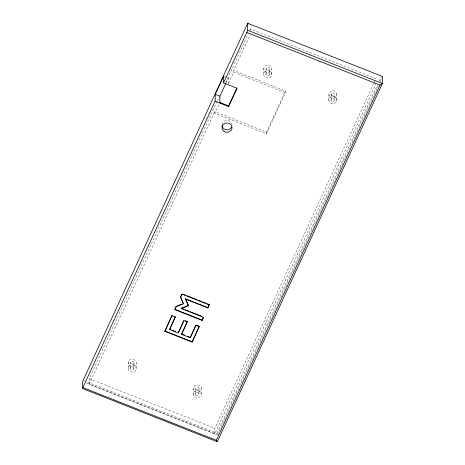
<?xml version="1.0" encoding="UTF-8"?>
<svg xmlns="http://www.w3.org/2000/svg" width="465" height="465" viewBox="0 0 465 465"><rect width="100%" height="100%" fill="white"/><g stroke="black" fill="none" stroke-linecap="round" stroke-linejoin="round"><path stroke-width="0.35" stroke-dasharray="2.33 1.74" d="M374.459 83.659L375.807 84.194L214.65 433.886L89.1 384.299L89.245 378.708L216.957 101.597M128.177 368.036L128.323 362.45M130.456 368.257L130.607 362.665M133.833 368.582A1.697 1.564 1.5 0 0 131.45 366.995A1.697 1.564 1.5 0 0 131.153 369.687A1.697 1.564 1.5 0 0 133.833 368.582L133.978 362.991A1.697 1.564 1.5 0 0 131.595 361.404A1.697 1.564 1.5 0 0 131.299 364.095A1.697 1.564 1.5 0 0 133.978 362.991M136.111 368.803A3.987 3.674 1.5 0 0 130.502 365.066A3.987 3.674 1.5 0 0 129.816 371.396A3.987 3.674 1.5 0 0 136.111 368.803L136.257 363.212A3.987 3.674 1.5 0 0 130.653 359.474A3.987 3.674 1.5 0 0 129.962 365.804A3.987 3.674 1.5 0 0 136.257 363.212M193.266 394.337L193.411 388.752M195.556 394.221L195.701 388.63M198.939 394.047L199.084 388.455M201.223 393.925L201.374 388.333M214.725 113.361L214.766 111.612L266.532 132.054L266.486 133.804L214.725 113.361L218.887 104.317M214.65 433.886L214.801 428.294L373.523 83.88M228.234 84.037L228.396 77.818L224.415 76.248M228.536 83.386L233.68 72.22L233.726 70.477L250.257 34.608M250.368 30.417L250.403 29.016L375.958 78.602L373.825 83.223M263.702 73.941L263.847 68.349M265.98 74.185L266.125 68.593M269.345 74.54A1.697 1.564 1.5 0 0 266.98 72.929A1.697 1.564 1.5 0 0 266.66 75.615A1.697 1.564 1.5 0 0 269.345 74.54L269.497 68.948A1.697 1.564 1.5 0 0 267.131 67.338A1.697 1.564 1.5 0 0 266.805 70.023A1.697 1.564 1.5 0 0 269.497 68.948M271.624 74.784A3.987 3.674 1.5 0 0 266.061 70.988A3.987 3.674 1.5 0 0 265.3 77.312A3.987 3.674 1.5 0 0 271.624 74.784L271.775 69.192A3.987 3.674 1.5 0 0 266.207 65.396A3.987 3.674 1.5 0 0 265.445 71.726A3.987 3.674 1.5 0 0 271.775 69.192M266.486 133.804L285.446 92.669L285.487 90.919L233.726 70.477M328.796 100.434L328.976 93.884M331.08 100.231L331.237 94.226M334.44 100.335A1.697 1.564 1.5 0 0 332.161 98.615A1.697 1.564 1.5 0 0 331.696 101.289A1.697 1.564 1.5 0 0 334.44 100.335L334.597 94.331M336.701 100.672A3.987 3.674 1.5 0 0 331.347 96.633A3.987 3.674 1.5 0 0 330.249 102.916A3.987 3.674 1.5 0 0 336.701 100.672L336.875 94.122M217.26 100.934L219.085 96.976M225.775 82.462L248.275 33.637M249.792 30.335L250.403 29.016M225.984 83.061L228.396 77.818M89.1 384.299L214.766 111.612M266.532 132.054L285.487 90.919M86.659 383.096L217.469 434.763L216.998 433.322L377.446 85.171M379.266 81.212L381.393 76.597M217.469 434.763L378.318 85.734M380.138 81.782L381.963 77.829M318.432 61.531L320.461 62.333M233.68 72.22L285.446 92.669M89.245 378.708L214.801 428.294M83.805 380.713L216.998 433.322M222.061 124.574A5.051 4.656 1.5 0 1 227.036 120.516A5.051 4.656 1.5 0 1 232.076 124.556M194.603 396.872A3.987 3.674 1.5 0 0 201.153 394.884A3.987 3.674 1.5 0 0 195.98 390.641A3.987 3.674 1.5 0 0 194.603 396.872M330.394 97.325A3.987 3.674 1.5 0 0 336.846 95.081A3.987 3.674 1.5 0 0 331.493 91.041A3.987 3.674 1.5 0 0 330.394 97.325M331.841 95.691A1.697 1.564 1.5 0 0 334.585 94.738A1.697 1.564 1.5 0 0 332.306 93.017A1.697 1.564 1.5 0 0 331.841 95.691M194.748 391.286A3.987 3.674 1.5 0 0 201.299 389.292A3.987 3.674 1.5 0 0 196.131 385.049A3.987 3.674 1.5 0 0 194.748 391.286M196.271 389.705A1.697 1.564 1.5 0 0 199.055 388.862A1.697 1.564 1.5 0 0 196.858 387.06A1.697 1.564 1.5 0 0 196.271 389.705M196.12 395.297A1.697 1.564 1.5 0 0 198.904 394.454A1.697 1.564 1.5 0 0 196.707 392.646A1.697 1.564 1.5 0 0 196.12 395.297"/><path stroke-width="0.7" d="M82.433 388.49L82.613 381.503L247.717 23.25L382.567 76.51L382.387 83.497L217.283 441.75L82.433 388.49L215.115 101.242L215.295 94.325L223.746 75.981L223.566 82.904L237.069 88.234L228.611 106.572L215.115 101.242M164.86 331.318L172.015 315.468L164.86 331.318L192.126 342.089L199.27 326.581L195.951 325.268L190.214 337.718L181.577 334.312L187.325 321.513L181.577 334.312M169.591 329.575L175.34 316.775L169.591 329.575L178.229 332.987L183.966 320.536L187.314 321.861M174.857 309.632L174.863 309.283L202.13 320.054L202.118 320.402L174.857 309.632L176.276 306.226L175.148 308.673M178.229 332.987L183.675 320.844M202.118 320.402L203.531 317.345L181.245 308.545L181.257 308.196L188.371 305.459L185.587 298.803L207.867 307.603L207.855 307.952L185.576 299.152L185.587 298.803M176.264 306.58L183.413 303.848L180.606 296.833L181.728 294.392M181.245 308.545L188.366 305.807L188.371 305.459M190.214 337.718L195.66 325.576M192.126 342.089L199.282 326.232M203.531 317.345L203.536 316.996L202.13 320.054M207.855 307.952L209.273 304.546L207.28 303.761M225.682 83.717L219.945 96.162L219.782 102.381L228.635 105.875L228.611 106.572M220.596 103.404L220.613 102.707M223.566 82.904L246.81 32.469L247.531 30.237L247.717 23.25L248.205 23.994M228.635 105.875L236.784 88.187M207.867 307.603L209.273 304.546M217.283 441.75L216.312 440.262L380.004 85.072L382.387 83.497L247.531 30.237M176.927 305.982L181.472 304.244M246.81 32.469L380.004 85.072M215.295 94.325L219.945 96.162M182.675 294.043L186 295.356M187.331 295.88L196.643 299.559M197.974 300.082L201.299 301.396M202.624 301.919L205.949 303.232M209.267 304.895L182.001 294.13L180.594 297.187L183.413 303.848M181.257 308.196L183.96 309.266M185.308 309.795L188.685 311.132M190.034 311.66L201.514 316.194M185.314 320.716L186.651 321.245M196.625 325.186L198.619 325.971M172.009 315.816L175.328 317.124M169.603 329.226L170.928 329.749M172.259 330.278L175.578 331.586M181.588 333.957L184.907 335.271M187.564 336.323L189.557 337.108M164.872 330.97L192.132 341.74M83.119 387.659L216.312 440.262M185.576 299.152L188.366 305.807M231.75 126.945A5.051 4.656 1.5 0 1 226.443 129.793A5.051 4.656 1.5 0 1 222.067 125.788M223.956 131.316A5.051 4.656 1.5 0 0 232.018 128.218A5.051 4.656 1.5 0 0 225.043 123.318A5.051 4.656 1.5 0 0 223.956 131.316"/></g></svg>
